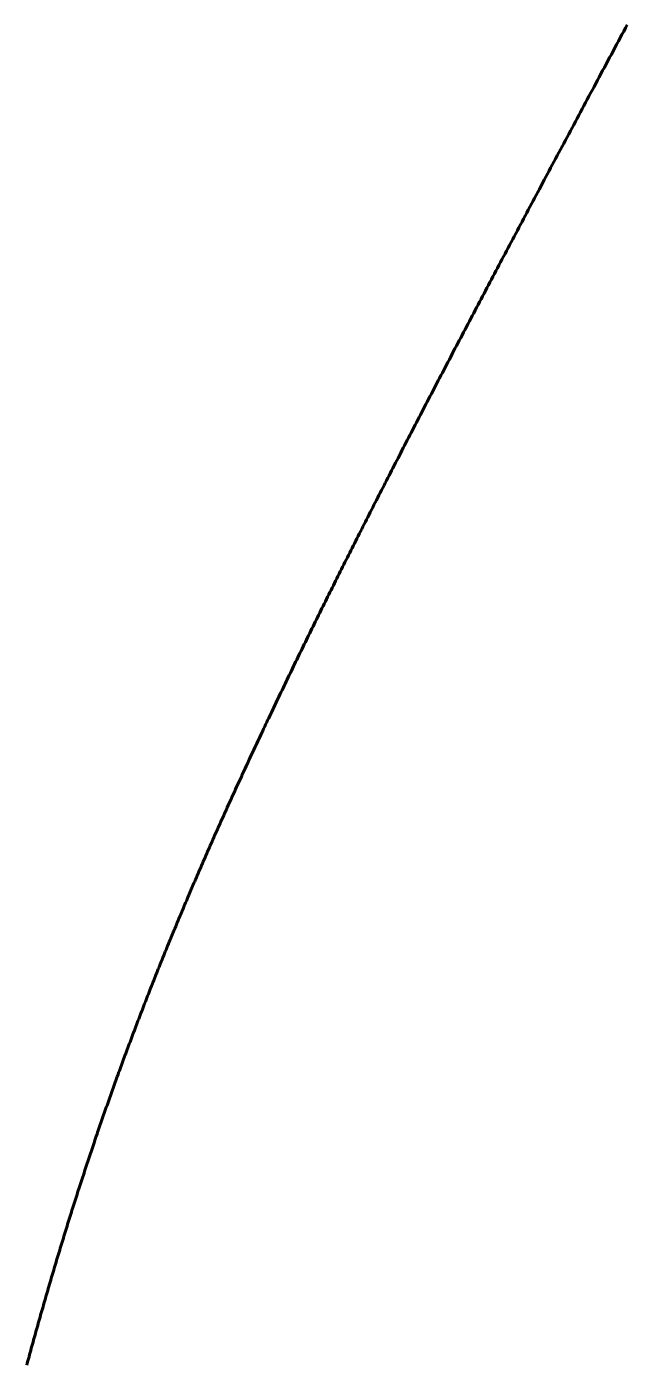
# Model space of a CAD drawing. Header units: millimetres. Extents: x 88 to 97873, y 32 to 55088.
# Drawn here: x 47038.3 to 47131.2, y 4115.9 to 4322.9 of the extents above; entities that cross this region are included whole.
import ezdxf

# ---------------------------------------------------------------- set-up
doc = ezdxf.new("R2010")
doc.units = ezdxf.units.MM
doc.header["$LTSCALE"] = 0.3

msp = doc.modelspace()

# ---------------------------------------------------------------- linework, layer by layer
at = {"color": 6, "lineweight": 60}
msp.add_lwpolyline([(47131.17, 4323.22), (47130.89, 4322.71), (47130.62, 4322.19), (47130.34, 4321.68), (47130.07, 4321.17), (47129.8, 4320.66), (47129.52, 4320.15), (47129.25, 4319.64), (47128.98, 4319.14), (47128.71, 4318.63), (47128.44, 4318.13), (47128.17, 4317.62), (47127.9, 4317.12), (47127.63, 4316.62), (47127.36, 4316.12), (47127.1, 4315.62), (47126.83, 4315.12), (47126.56, 4314.62), (47126.3, 4314.12), (47126.03, 4313.63), (47125.77, 4313.13), (47125.5, 4312.64), (47125.24, 4312.15), (47124.97, 4311.65), (47124.71, 4311.16), (47124.45, 4310.67), (47124.19, 4310.18), (47123.93, 4309.69), (47123.67, 4309.21), (47123.41, 4308.72), (47123.15, 4308.24), (47122.89, 4307.75), (47122.63, 4307.27), (47122.37, 4306.79), (47122.12, 4306.3), (47121.86, 4305.82), (47121.6, 4305.34), (47121.35, 4304.86), (47121.09, 4304.39), (47120.84, 4303.91), (47120.59, 4303.43), (47120.33, 4302.96), (47120.08, 4302.48), (47119.83, 4302.01), (47119.57, 4301.54), (47119.32, 4301.07), (47119.07, 4300.6), (47118.82, 4300.13), (47118.57, 4299.66), (47118.32, 4299.19), (47118.08, 4298.72), (47117.83, 4298.26), (47117.58, 4297.79), (47117.33, 4297.33), (47117.09, 4296.86), (47116.84, 4296.4), (47116.59, 4295.94), (47116.35, 4295.48), (47116.1, 4295.02), (47115.86, 4294.56), (47115.62, 4294.1), (47115.37, 4293.65), (47115.13, 4293.19), (47114.89, 4292.73), (47114.65, 4292.28), (47114.41, 4291.83), (47114.17, 4291.37), (47113.93, 4290.92), (47113.69, 4290.47), (47113.45, 4290.02), (47113.21, 4289.57), (47112.97, 4289.12), (47112.74, 4288.67), (47112.5, 4288.23), (47112.26, 4287.78), (47112.03, 4287.34), (47111.79, 4286.89), (47111.56, 4286.45), (47111.32, 4286), (47111.09, 4285.56), (47110.86, 4285.12), (47110.62, 4284.68), (47110.39, 4284.24), (47110.16, 4283.8), (47109.93, 4283.37), (47109.7, 4282.93), (47109.47, 4282.49), (47109.24, 4282.06), (47109.01, 4281.62), (47108.78, 4281.19), (47108.55, 4280.76), (47108.32, 4280.32), (47108.1, 4279.89), (47107.87, 4279.46), (47107.64, 4279.03), (47107.42, 4278.6), (47107.19, 4278.18), (47106.97, 4277.75), (47106.74, 4277.32), (47106.52, 4276.9), (47106.29, 4276.47), (47106.07, 4276.05), (47105.85, 4275.62), (47105.63, 4275.2), (47105.41, 4274.78), (47105.18, 4274.36), (47104.96, 4273.94), (47104.74, 4273.52), (47104.52, 4273.1), (47104.3, 4272.68), (47104.09, 4272.27), (47103.87, 4271.85), (47103.65, 4271.43), (47103.43, 4271.02), (47103.22, 4270.6), (47103, 4270.19), (47102.78, 4269.78), (47102.57, 4269.37), (47102.35, 4268.96), (47102.14, 4268.54), (47101.92, 4268.14), (47101.71, 4267.73), (47101.5, 4267.32), (47101.29, 4266.91), (47101.07, 4266.5), (47100.86, 4266.1), (47100.65, 4265.69), (47100.44, 4265.29), (47100.23, 4264.88), (47100.02, 4264.48), (47099.81, 4264.08), (47099.6, 4263.68), (47099.39, 4263.27), (47099.19, 4262.87), (47098.98, 4262.47), (47098.77, 4262.08), (47098.56, 4261.68), (47098.36, 4261.28), (47098.15, 4260.88), (47097.95, 4260.49), (47097.74, 4260.09), (47097.54, 4259.7), (47097.33, 4259.3), (47097.13, 4258.91), (47096.93, 4258.52), (47096.72, 4258.12), (47096.52, 4257.73), (47096.32, 4257.34), (47096.12, 4256.95), (47095.92, 4256.56), (47095.72, 4256.17), (47095.52, 4255.78), (47095.32, 4255.4), (47095.12, 4255.01), (47094.92, 4254.62), (47094.72, 4254.24), (47094.52, 4253.85), (47094.33, 4253.47), (47094.13, 4253.09), (47093.93, 4252.7), (47093.74, 4252.32), (47093.54, 4251.94), (47093.35, 4251.56), (47093.15, 4251.18), (47092.96, 4250.8), (47092.76, 4250.42), (47092.57, 4250.04), (47092.38, 4249.66), (47092.18, 4249.28), (47091.99, 4248.91), (47091.8, 4248.53), (47091.61, 4248.16), (47091.42, 4247.78), (47091.23, 4247.41), (47091.04, 4247.03), (47090.85, 4246.66), (47090.66, 4246.29), (47090.47, 4245.92), (47090.28, 4245.55), (47090.09, 4245.18), (47089.91, 4244.81), (47089.72, 4244.44), (47089.53, 4244.07), (47089.35, 4243.7), (47089.16, 4243.33), (47088.97, 4242.96), (47088.79, 4242.6), (47088.6, 4242.23), (47088.42, 4241.87), (47088.24, 4241.5), (47088.05, 4241.14), (47087.87, 4240.77), (47087.69, 4240.41), (47087.5, 4240.05), (47087.32, 4239.69), (47087.14, 4239.32), (47086.96, 4238.96), (47086.78, 4238.6), (47086.6, 4238.24), (47086.42, 4237.88), (47086.24, 4237.53), (47086.06, 4237.17), (47085.88, 4236.81), (47085.7, 4236.45), (47085.53, 4236.1), (47085.35, 4235.74), (47085.17, 4235.39), (47084.99, 4235.03), (47084.82, 4234.68), (47084.64, 4234.32), (47084.47, 4233.97), (47084.29, 4233.62), (47084.12, 4233.26), (47083.94, 4232.91), (47083.77, 4232.56), (47083.6, 4232.21), (47083.42, 4231.86), (47083.25, 4231.51), (47083.08, 4231.16), (47082.9, 4230.81), (47082.73, 4230.46), (47082.56, 4230.12), (47082.39, 4229.77), (47082.22, 4229.42), (47082.05, 4229.08), (47081.88, 4228.73), (47081.71, 4228.38), (47081.54, 4228.04), (47081.37, 4227.69), (47081.2, 4227.35), (47081.04, 4227.01), (47080.87, 4226.66), (47080.7, 4226.32), (47080.54, 4225.98), (47080.37, 4225.64), (47080.2, 4225.3), (47080.04, 4224.96), (47079.87, 4224.62), (47079.71, 4224.28), (47079.54, 4223.94), (47079.38, 4223.6), (47079.21, 4223.26), (47079.05, 4222.92), (47078.89, 4222.59), (47078.72, 4222.25), (47078.56, 4221.91), (47078.4, 4221.58), (47078.24, 4221.24), (47078.08, 4220.9), (47077.92, 4220.57), (47077.76, 4220.23), (47077.6, 4219.9), (47077.44, 4219.57), (47077.28, 4219.23), (47077.12, 4218.9), (47076.96, 4218.57), (47076.8, 4218.24), (47076.64, 4217.91), (47076.48, 4217.57), (47076.33, 4217.24), (47076.17, 4216.91), (47076.01, 4216.58), (47075.86, 4216.25), (47075.7, 4215.92), (47075.54, 4215.6), (47075.39, 4215.27), (47075.23, 4214.94), (47075.08, 4214.61), (47074.92, 4214.28), (47074.77, 4213.96), (47074.62, 4213.63), (47074.46, 4213.31), (47074.31, 4212.98), (47074.16, 4212.65), (47074, 4212.33), (47073.85, 4212), (47073.7, 4211.68), (47073.55, 4211.36), (47073.4, 4211.03), (47073.25, 4210.71), (47073.1, 4210.39), (47072.95, 4210.06), (47072.8, 4209.74), (47072.65, 4209.42), (47072.5, 4209.1), (47072.35, 4208.78), (47072.2, 4208.46), (47072.05, 4208.14), (47071.91, 4207.82), (47071.76, 4207.5), (47071.61, 4207.18), (47071.47, 4206.86), (47071.32, 4206.54), (47071.17, 4206.22), (47071.03, 4205.9), (47070.88, 4205.59), (47070.74, 4205.27), (47070.59, 4204.95), (47070.45, 4204.64), (47070.3, 4204.32), (47070.16, 4204), (47070.01, 4203.69), (47069.87, 4203.37), (47069.73, 4203.06), (47069.59, 4202.74), (47069.44, 4202.43), (47069.3, 4202.11), (47069.16, 4201.8), (47069.02, 4201.48), (47068.88, 4201.17), (47068.74, 4200.86), (47068.6, 4200.54), (47068.46, 4200.23), (47068.32, 4199.92), (47068.18, 4199.61), (47068.04, 4199.29), (47067.9, 4198.98), (47067.76, 4198.67), (47067.62, 4198.36), (47067.48, 4198.05), (47067.34, 4197.74), (47067.21, 4197.43), (47067.07, 4197.12), (47066.93, 4196.81), (47066.8, 4196.5), (47066.66, 4196.19), (47066.52, 4195.88), (47066.39, 4195.57), (47066.25, 4195.26), (47066.12, 4194.96), (47065.98, 4194.65), (47065.85, 4194.34), (47065.71, 4194.03), (47065.58, 4193.72), (47065.45, 4193.42), (47065.31, 4193.11), (47065.18, 4192.8), (47065.05, 4192.5), (47064.91, 4192.19), (47064.78, 4191.88), (47064.65, 4191.58), (47064.52, 4191.27), (47064.39, 4190.97), (47064.25, 4190.66), (47064.12, 4190.36), (47063.99, 4190.05), (47063.86, 4189.75), (47063.73, 4189.44), (47063.6, 4189.14), (47063.47, 4188.83), (47063.34, 4188.53), (47063.21, 4188.23), (47063.09, 4187.92), (47062.96, 4187.62), (47062.83, 4187.32), (47062.7, 4187.01), (47062.57, 4186.71), (47062.45, 4186.41), (47062.32, 4186.11), (47062.19, 4185.8), (47062.07, 4185.5), (47061.94, 4185.2), (47061.81, 4184.9), (47061.69, 4184.6), (47061.56, 4184.29), (47061.44, 4183.99), (47061.31, 4183.69), (47061.19, 4183.39), (47061.06, 4183.09), (47060.94, 4182.79), (47060.81, 4182.49), (47060.69, 4182.19), (47060.57, 4181.89), (47060.44, 4181.59), (47060.32, 4181.29), (47060.2, 4180.99), (47060.07, 4180.69), (47059.95, 4180.39), (47059.83, 4180.09), (47059.71, 4179.79), (47059.59, 4179.49), (47059.46, 4179.19), (47059.34, 4178.89), (47059.22, 4178.59), (47059.1, 4178.29), (47058.98, 4177.99), (47058.86, 4177.7), (47058.74, 4177.4), (47058.62, 4177.1), (47058.5, 4176.8), (47058.38, 4176.5), (47058.26, 4176.2), (47058.15, 4175.91), (47058.03, 4175.61), (47057.91, 4175.31), (47057.79, 4175.01), (47057.67, 4174.71), (47057.56, 4174.42), (47057.44, 4174.12), (47057.32, 4173.82), (47057.2, 4173.52), (47057.09, 4173.23), (47056.97, 4172.93), (47056.86, 4172.63), (47056.74, 4172.33), (47056.62, 4172.04), (47056.51, 4171.74), (47056.39, 4171.44), (47056.28, 4171.14), (47056.16, 4170.85), (47056.05, 4170.55), (47055.93, 4170.25), (47055.82, 4169.96), (47055.71, 4169.66), (47055.59, 4169.36), (47055.48, 4169.07), (47055.37, 4168.77), (47055.25, 4168.47), (47055.14, 4168.18), (47055.03, 4167.88), (47054.92, 4167.58), (47054.8, 4167.29), (47054.69, 4166.99), (47054.58, 4166.69), (47054.47, 4166.4), (47054.36, 4166.1), (47054.25, 4165.8), (47054.13, 4165.51), (47054.02, 4165.21), (47053.91, 4164.91), (47053.8, 4164.62), (47053.69, 4164.32), (47053.58, 4164.02), (47053.47, 4163.73), (47053.36, 4163.43), (47053.25, 4163.13), (47053.14, 4162.84), (47053.04, 4162.54), (47052.93, 4162.24), (47052.82, 4161.95), (47052.71, 4161.65), (47052.6, 4161.35), (47052.49, 4161.06), (47052.39, 4160.76), (47052.28, 4160.46), (47052.17, 4160.17), (47052.06, 4159.87), (47051.96, 4159.57), (47051.85, 4159.28), (47051.74, 4158.98), (47051.64, 4158.68), (47051.53, 4158.38), (47051.42, 4158.09), (47051.32, 4157.79), (47051.21, 4157.49), (47051.11, 4157.19), (47051, 4156.9), (47050.9, 4156.6), (47050.79, 4156.3), (47050.69, 4156), (47050.58, 4155.71), (47050.48, 4155.41), (47050.37, 4155.11), (47050.27, 4154.81), (47050.17, 4154.52), (47050.06, 4154.22), (47049.96, 4153.92), (47049.86, 4153.62), (47049.75, 4153.32), (47049.65, 4153.02), (47049.55, 4152.72), (47049.44, 4152.43), (47049.34, 4152.13), (47049.24, 4151.83), (47049.14, 4151.53), (47049.03, 4151.23), (47048.93, 4150.93), (47048.83, 4150.63), (47048.73, 4150.33), (47048.63, 4150.03), (47048.53, 4149.73), (47048.43, 4149.43), (47048.32, 4149.13), (47048.22, 4148.83), (47048.12, 4148.53), (47048.02, 4148.23), (47047.92, 4147.93), (47047.82, 4147.63), (47047.72, 4147.33), (47047.62, 4147.03), (47047.52, 4146.73), (47047.42, 4146.43), (47047.32, 4146.13), (47047.22, 4145.82), (47047.13, 4145.52), (47047.03, 4145.22), (47046.93, 4144.92), (47046.83, 4144.62), (47046.73, 4144.31), (47046.63, 4144.01), (47046.53, 4143.71), (47046.44, 4143.41), (47046.34, 4143.1), (47046.24, 4142.8), (47046.14, 4142.5), (47046.05, 4142.19), (47045.95, 4141.89), (47045.85, 4141.59), (47045.75, 4141.28), (47045.66, 4140.98), (47045.56, 4140.67), (47045.46, 4140.37), (47045.37, 4140.06), (47045.27, 4139.76), (47045.17, 4139.45), (47045.08, 4139.15), (47044.98, 4138.84), (47044.89, 4138.54), (47044.79, 4138.23), (47044.7, 4137.92), (47044.6, 4137.62), (47044.5, 4137.31), (47044.41, 4137), (47044.31, 4136.7), (47044.22, 4136.39), (47044.12, 4136.08), (47044.03, 4135.77), (47043.94, 4135.46), (47043.84, 4135.16), (47043.75, 4134.85), (47043.65, 4134.54), (47043.56, 4134.23), (47043.46, 4133.92), (47043.37, 4133.61), (47043.28, 4133.3), (47043.18, 4132.99), (47043.09, 4132.68), (47043, 4132.37), (47042.9, 4132.06), (47042.81, 4131.75), (47042.72, 4131.44), (47042.62, 4131.12), (47042.53, 4130.81), (47042.44, 4130.5), (47042.35, 4130.19), (47042.25, 4129.88), (47042.16, 4129.56), (47042.07, 4129.25), (47041.98, 4128.94), (47041.88, 4128.62), (47041.79, 4128.31), (47041.7, 4127.99), (47041.61, 4127.68), (47041.52, 4127.36), (47041.42, 4127.05), (47041.33, 4126.73), (47041.24, 4126.42), (47041.15, 4126.1), (47041.06, 4125.78), (47040.97, 4125.47), (47040.88, 4125.15), (47040.79, 4124.83), (47040.69, 4124.51), (47040.6, 4124.2), (47040.51, 4123.88), (47040.42, 4123.56), (47040.33, 4123.24), (47040.24, 4122.92), (47040.15, 4122.6), (47040.06, 4122.28), (47039.97, 4121.96), (47039.88, 4121.64), (47039.79, 4121.32), (47039.7, 4121), (47039.61, 4120.68), (47039.52, 4120.35), (47039.43, 4120.03), (47039.34, 4119.71), (47039.25, 4119.38), (47039.16, 4119.06), (47039.07, 4118.74), (47038.98, 4118.41), (47038.9, 4118.09), (47038.81, 4117.76), (47038.72, 4117.44), (47038.63, 4117.11), (47038.54, 4116.79), (47038.45, 4116.46), (47038.36, 4116.13), (47038.27, 4115.81)], dxfattribs=at)

doc.saveas('drawing.dxf')
